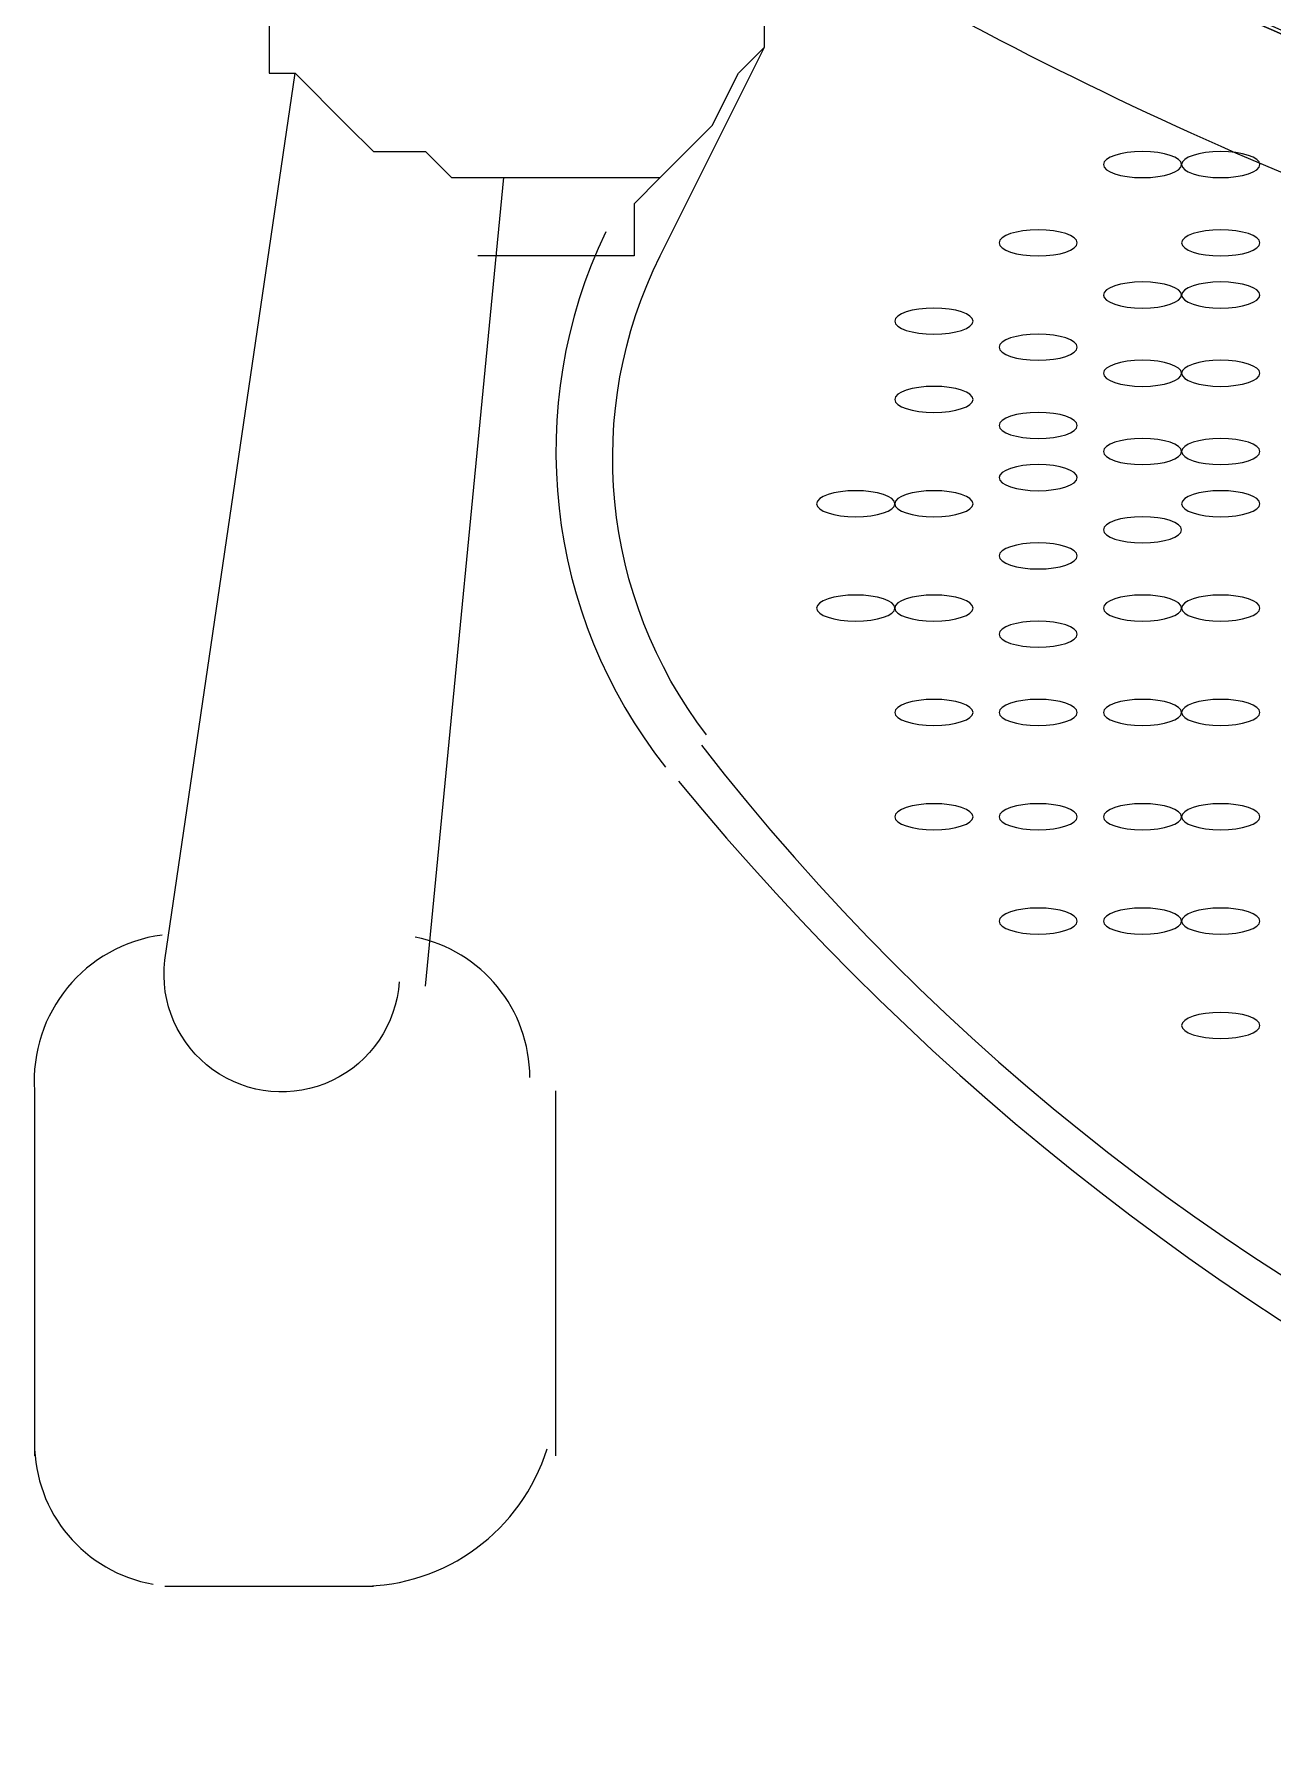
# Model space of a CAD drawing. Header units: metres. Extents: x 29 to 86.9, y -23.2 to 39.7.
# Drawn here: x 79.6631 to 79.7793, y -17.0552 to -16.895 of the extents above; entities that cross this region are included whole.
import ezdxf

# ---------------------------------------------------------------- set-up
doc = ezdxf.new("R2010")
doc.units = ezdxf.units.M
doc.header["$LTSCALE"] = 100
doc.layers.get('0').update_dxf_attribs({"color": 254})
doc.layers.add('Arqui', color=8, linetype='Continuous', lineweight=0)

# ---------------------------------------------------------------- blocks, each defined once
blk = doc.blocks.new('A$C9582355f')
at = {"layer": 'Arqui'}
for points in [[(50.74521796711753, 6.31461718255423, 0.2302038230520356), (50.77132951603761, 6.2821006316899, 0.06904268617298095), (50.85969019346959, 6.248874245426123, -0.06904268617298095), (50.77112014822154, 6.281661377473938, 0.06904268617298095), (50.85969019346959, 6.248874245426123)], [(50.73315482501351, 6.312533947106203, 0.2305320559274254), (50.76558428806158, 6.271294185602073, 0.06904277544362585), (50.85706136911762, 6.236932160521974, 0.03702395519656283), (50.91897217332559, 6.231233301121847)], [(50.74347425431739, 6.203284617482041, -0.2864121761134959), (50.73913473276554, 6.24817671139408), (50.7489171327656, 6.267741511393979)], [(50.71465042349001, 6.180136240687261, -1.027903157925084), (50.69266833276555, 6.182145511394083), (50.7048963327656, 6.265295911393878)], [(50.74301206037359, 6.202296008138092, 0.2538010257356901), (50.93202715296553, 6.119312373602042, 0.2538010257352928), (51.12166220515752, 6.202296008138092)], [(50.7408677827496, 6.198947223601863, 0.2278580694967716), (50.93380057980556, 6.108792184993945, 0.2278580694966489), (51.1262520827816, 6.198947223601863)], [(50.69241496860553, 6.184509868562145, 0.3954395344211266), (50.68044033276561, 6.169917511394033), (50.68044033276561, 6.135679111393983)]]:
    blk.add_lwpolyline(points, format="xyb", dxfattribs=at)
for points in [[(50.70245073276561, 6.27018711139408), (50.70245073276561, 6.267741511393979), (50.70245073276561, 6.265295911393878), (50.7048963327656, 6.265295911393878), (50.70978753276557, 6.260404711394131), (50.71223313276556, 6.25795911139403), (50.71467873276555, 6.25795911139403), (50.71712433276554, 6.25795911139403), (50.71956993276552, 6.255513511393929), (50.72201553276551, 6.255513511393929), (50.72446113276561, 6.255513511393929), (50.72935233276559, 6.255513511393929), (50.73424353276556, 6.255513511393929), (50.73913473276554, 6.255513511393929), (50.74158033276552, 6.25795911139403), (50.74402593276562, 6.260404711394131), (50.74647153276561, 6.265295911393878), (50.7489171327656, 6.267741511393979), (50.7489171327656, 6.27018711139408)], [(50.71712433276554, 6.179699911393982), (50.72446113276561, 6.255513511393929)], [(50.73913473276554, 6.255513511393929), (50.73668913276555, 6.253067911393828), (50.73668913276555, 6.250622311394181), (50.73668913276555, 6.24817671139408), (50.73179793276557, 6.24817671139408), (50.7269067327656, 6.24817671139408), (50.72201553276551, 6.24817671139408)], [(50.72935233276559, 6.135679111393983), (50.72935233276559, 6.169917511394033)], [(50.69266833276555, 6.123451111393933), (50.71223313276556, 6.123451111393933)]]:
    blk.add_lwpolyline(points, dxfattribs=at)
for centre, radius, start, end in [((50.77704150402616, 6.229834697629485), 0.04768917459687182, 154.4128100541844, 218.3422815541106), ((50.7134559473098, 6.171140313812884), 0.01345078545571731, 359.9999896965091, 78.42598258363097), ((50.69389115100586, 6.136901914025202), 0.01345081824032261, 180.0000112079156, 260.1231991219418), ((50.71101032332814, 6.141793115788005), 0.01834200439405341, 270.0000294803014, 342.6965617064122)]:
    blk.add_arc(centre, radius, start, end, dxfattribs=at)
for points in [[(50.78437833276558, 6.25795911139403), (50.78235232435753, 6.25795911139403), (50.78070993276555, 6.257411639378006), (50.78070993276555, 6.256736311393979)], [(50.78804673276562, 6.256736311393979), (50.78804673276562, 6.257411639378006), (50.78640434117352, 6.25795911139403), (50.78437833276558, 6.25795911139403)], [(50.79171513276555, 6.25795911139403), (50.78968912435761, 6.25795911139403), (50.78804673276562, 6.257411639378006), (50.78804673276562, 6.256736311393979)], [(50.79538353276558, 6.256736311393979), (50.79538353276558, 6.257411639378006), (50.7937411411736, 6.25795911139403), (50.79171513276555, 6.25795911139403)], [(50.78070993276555, 6.256736311393979), (50.78070993276555, 6.256060983409952), (50.78235232435753, 6.255513511393929), (50.78437833276558, 6.255513511393929)], [(50.78437833276558, 6.255513511393929), (50.78640434117352, 6.255513511393929), (50.78804673276562, 6.256060983409952), (50.78804673276562, 6.256736311393979)], [(50.78804673276562, 6.256736311393979), (50.78804673276562, 6.256060983409952), (50.78968912435761, 6.255513511393929), (50.79171513276555, 6.255513511393929)], [(50.79171513276555, 6.255513511393929), (50.7937411411736, 6.255513511393929), (50.79538353276558, 6.256060983409952), (50.79538353276558, 6.256736311393979)], [(50.77459593276552, 6.250622311394181), (50.77256992435758, 6.250622311394181), (50.7709275327656, 6.250074839378158), (50.7709275327656, 6.249399511394131)], [(50.77826433276556, 6.249399511394131), (50.77826433276556, 6.250074839378158), (50.77662194117357, 6.250622311394181), (50.77459593276552, 6.250622311394181)], [(50.79171513276555, 6.250622311394181), (50.78968912435761, 6.250622311394181), (50.78804673276562, 6.250074839378158), (50.78804673276562, 6.249399511394131)], [(50.79538353276558, 6.249399511394131), (50.79538353276558, 6.250074839378158), (50.7937411411736, 6.250622311394181), (50.79171513276555, 6.250622311394181)], [(50.7709275327656, 6.249399511394131), (50.7709275327656, 6.248724183410104), (50.77256992435758, 6.24817671139408), (50.77459593276552, 6.24817671139408)], [(50.77459593276552, 6.24817671139408), (50.77662194117357, 6.24817671139408), (50.77826433276556, 6.248724183410104), (50.77826433276556, 6.249399511394131)], [(50.78804673276562, 6.249399511394131), (50.78804673276562, 6.248724183410104), (50.78968912435761, 6.24817671139408), (50.79171513276555, 6.24817671139408)], [(50.79171513276555, 6.24817671139408), (50.7937411411736, 6.24817671139408), (50.79538353276558, 6.248724183410104), (50.79538353276558, 6.249399511394131)], [(50.78437833276558, 6.24573111139398), (50.78235232435753, 6.24573111139398), (50.78070993276555, 6.245183639377956), (50.78070993276555, 6.244508311393929)], [(50.78804673276562, 6.244508311393929), (50.78804673276562, 6.245183639377956), (50.78640434117352, 6.24573111139398), (50.78437833276558, 6.24573111139398)], [(50.79171513276555, 6.24573111139398), (50.78968912435761, 6.24573111139398), (50.78804673276562, 6.245183639377956), (50.78804673276562, 6.244508311393929)], [(50.79538353276558, 6.244508311393929), (50.79538353276558, 6.245183639377956), (50.7937411411736, 6.24573111139398), (50.79171513276555, 6.24573111139398)], [(50.78070993276555, 6.244508311393929), (50.78070993276555, 6.243832983409902), (50.78235232435753, 6.243285511393879), (50.78437833276558, 6.243285511393879)], [(50.78437833276558, 6.243285511393879), (50.78640434117352, 6.243285511393879), (50.78804673276562, 6.243832983409902), (50.78804673276562, 6.244508311393929)], [(50.78804673276562, 6.244508311393929), (50.78804673276562, 6.243832983409902), (50.78968912435761, 6.243285511393879), (50.79171513276555, 6.243285511393879)], [(50.79171513276555, 6.243285511393879), (50.7937411411736, 6.243285511393879), (50.79538353276558, 6.243832983409902), (50.79538353276558, 6.244508311393929)], [(50.76481353276557, 6.243285511393879), (50.76278752435752, 6.243285511393879), (50.76114513276553, 6.242738039377855), (50.76114513276553, 6.242062711393828)], [(50.76848193276561, 6.242062711393828), (50.76848193276561, 6.242738039377855), (50.76683954117362, 6.243285511393879), (50.76481353276557, 6.243285511393879)], [(50.76114513276553, 6.242062711393828), (50.76114513276553, 6.241387383409801), (50.76278752435752, 6.240839911394232), (50.76481353276557, 6.240839911394232)], [(50.76481353276557, 6.240839911394232), (50.76683954117362, 6.240839911394232), (50.76848193276561, 6.241387383409801), (50.76848193276561, 6.242062711393828)], [(50.77459593276552, 6.240839911394232), (50.77256992435758, 6.240839911394232), (50.7709275327656, 6.240292439378209), (50.7709275327656, 6.239617111394182)], [(50.7709275327656, 6.239617111394182), (50.7709275327656, 6.238941783410155), (50.77256992435758, 6.238394311394131), (50.77459593276552, 6.238394311394131)], [(50.77826433276556, 6.239617111394182), (50.77826433276556, 6.240292439378209), (50.77662194117357, 6.240839911394232), (50.77459593276552, 6.240839911394232)], [(50.77459593276552, 6.238394311394131), (50.77662194117357, 6.238394311394131), (50.77826433276556, 6.238941783410155), (50.77826433276556, 6.239617111394182)], [(50.78437833276558, 6.238394311394131), (50.78235232435753, 6.238394311394131), (50.78070993276555, 6.237846839378108), (50.78070993276555, 6.237171511394081)], [(50.78804673276562, 6.237171511394081), (50.78804673276562, 6.237846839378108), (50.78640434117352, 6.238394311394131), (50.78437833276558, 6.238394311394131)], [(50.79171513276555, 6.238394311394131), (50.78968912435761, 6.238394311394131), (50.78804673276562, 6.237846839378108), (50.78804673276562, 6.237171511394081)], [(50.79538353276558, 6.237171511394081), (50.79538353276558, 6.237846839378108), (50.7937411411736, 6.238394311394131), (50.79171513276555, 6.238394311394131)], [(50.78070993276555, 6.237171511394081), (50.78070993276555, 6.236496183410054), (50.78235232435753, 6.23594871139403), (50.78437833276558, 6.23594871139403)], [(50.78437833276558, 6.23594871139403), (50.78640434117352, 6.23594871139403), (50.78804673276562, 6.236496183410054), (50.78804673276562, 6.237171511394081)], [(50.78804673276562, 6.237171511394081), (50.78804673276562, 6.236496183410054), (50.78968912435761, 6.23594871139403), (50.79171513276555, 6.23594871139403)], [(50.79171513276555, 6.23594871139403), (50.7937411411736, 6.23594871139403), (50.79538353276558, 6.236496183410054), (50.79538353276558, 6.237171511394081)], [(50.76481353276557, 6.23594871139403), (50.76278752435752, 6.23594871139403), (50.76114513276553, 6.235401239378007), (50.76114513276553, 6.23472591139398)], [(50.76114513276553, 6.23472591139398), (50.76114513276553, 6.234050583409953), (50.76278752435752, 6.233503111393929), (50.76481353276557, 6.233503111393929)], [(50.76848193276561, 6.23472591139398), (50.76848193276561, 6.235401239378007), (50.76683954117362, 6.23594871139403), (50.76481353276557, 6.23594871139403)], [(50.76481353276557, 6.233503111393929), (50.76683954117362, 6.233503111393929), (50.76848193276561, 6.234050583409953), (50.76848193276561, 6.23472591139398)], [(50.77459593276552, 6.233503111393929), (50.77256992435758, 6.233503111393929), (50.7709275327656, 6.232955639377906), (50.7709275327656, 6.232280311393879)], [(50.77826433276556, 6.232280311393879), (50.77826433276556, 6.232955639377906), (50.77662194117357, 6.233503111393929), (50.77459593276552, 6.233503111393929)], [(50.7709275327656, 6.232280311393879), (50.7709275327656, 6.231604983409852), (50.77256992435758, 6.231057511393828), (50.77459593276552, 6.231057511393828)], [(50.77459593276552, 6.231057511393828), (50.77662194117357, 6.231057511393828), (50.77826433276556, 6.231604983409852), (50.77826433276556, 6.232280311393879)], [(50.78437833276558, 6.231057511393828), (50.78235232435753, 6.231057511393828), (50.78070993276555, 6.230510039377805), (50.78070993276555, 6.229834711394233)], [(50.78070993276555, 6.229834711394233), (50.78070993276555, 6.229159383410206), (50.78235232435753, 6.228611911394182), (50.78437833276558, 6.228611911394182)], [(50.78804673276562, 6.229834711394233), (50.78804673276562, 6.230510039377805), (50.78640434117352, 6.231057511393828), (50.78437833276558, 6.231057511393828)], [(50.78437833276558, 6.228611911394182), (50.78640434117352, 6.228611911394182), (50.78804673276562, 6.229159383410206), (50.78804673276562, 6.229834711394233)], [(50.79171513276555, 6.231057511393828), (50.78968912435761, 6.231057511393828), (50.78804673276562, 6.230510039377805), (50.78804673276562, 6.229834711394233)], [(50.78804673276562, 6.229834711394233), (50.78804673276562, 6.229159383410206), (50.78968912435761, 6.228611911394182), (50.79171513276555, 6.228611911394182)], [(50.79538353276558, 6.229834711394233), (50.79538353276558, 6.230510039377805), (50.7937411411736, 6.231057511393828), (50.79171513276555, 6.231057511393828)], [(50.79171513276555, 6.228611911394182), (50.7937411411736, 6.228611911394182), (50.79538353276558, 6.229159383410206), (50.79538353276558, 6.229834711394233)], [(50.77459593276552, 6.228611911394182), (50.77256992435758, 6.228611911394182), (50.7709275327656, 6.228064439378159), (50.7709275327656, 6.227389111394132)], [(50.77826433276556, 6.227389111394132), (50.77826433276556, 6.228064439378159), (50.77662194117357, 6.228611911394182), (50.77459593276552, 6.228611911394182)], [(50.7709275327656, 6.227389111394132), (50.7709275327656, 6.226713783410105), (50.77256992435758, 6.226166311394081), (50.77459593276552, 6.226166311394081)], [(50.77459593276552, 6.226166311394081), (50.77662194117357, 6.226166311394081), (50.77826433276556, 6.226713783410105), (50.77826433276556, 6.227389111394132)], [(50.75747673276561, 6.226166311394081), (50.75545072435756, 6.226166311394081), (50.75380833276557, 6.225618839378058), (50.75380833276557, 6.224943511394031)], [(50.75380833276557, 6.224943511394031), (50.75380833276557, 6.224268183410004), (50.75545072435756, 6.22372071139398), (50.75747673276561, 6.22372071139398)], [(50.76114513276553, 6.224943511394031), (50.76114513276553, 6.225618839378058), (50.75950274117355, 6.226166311394081), (50.75747673276561, 6.226166311394081)], [(50.75747673276561, 6.22372071139398), (50.75950274117355, 6.22372071139398), (50.76114513276553, 6.224268183410004), (50.76114513276553, 6.224943511394031)], [(50.76481353276557, 6.226166311394081), (50.76278752435752, 6.226166311394081), (50.76114513276553, 6.225618839378058), (50.76114513276553, 6.224943511394031)], [(50.76114513276553, 6.224943511394031), (50.76114513276553, 6.224268183410004), (50.76278752435752, 6.22372071139398), (50.76481353276557, 6.22372071139398)], [(50.76848193276561, 6.224943511394031), (50.76848193276561, 6.225618839378058), (50.76683954117362, 6.226166311394081), (50.76481353276557, 6.226166311394081)], [(50.76481353276557, 6.22372071139398), (50.76683954117362, 6.22372071139398), (50.76848193276561, 6.224268183410004), (50.76848193276561, 6.224943511394031)], [(50.79171513276555, 6.226166311394081), (50.78968912435761, 6.226166311394081), (50.78804673276562, 6.225618839378058), (50.78804673276562, 6.224943511394031)], [(50.78804673276562, 6.224943511394031), (50.78804673276562, 6.224268183410004), (50.78968912435761, 6.22372071139398), (50.79171513276555, 6.22372071139398)], [(50.79538353276558, 6.224943511394031), (50.79538353276558, 6.225618839378058), (50.7937411411736, 6.226166311394081), (50.79171513276555, 6.226166311394081)], [(50.79171513276555, 6.22372071139398), (50.7937411411736, 6.22372071139398), (50.79538353276558, 6.224268183410004), (50.79538353276558, 6.224943511394031)], [(50.78437833276558, 6.22372071139398), (50.78235232435753, 6.22372071139398), (50.78070993276555, 6.223173239377957), (50.78070993276555, 6.22249791139393)], [(50.78804673276562, 6.22249791139393), (50.78804673276562, 6.223173239377957), (50.78640434117352, 6.22372071139398), (50.78437833276558, 6.22372071139398)], [(50.78070993276555, 6.22249791139393), (50.78070993276555, 6.221822583409903), (50.78235232435753, 6.221275111393879), (50.78437833276558, 6.221275111393879)], [(50.78437833276558, 6.221275111393879), (50.78640434117352, 6.221275111393879), (50.78804673276562, 6.221822583409903), (50.78804673276562, 6.22249791139393)], [(50.77459593276552, 6.221275111393879), (50.77256992435758, 6.221275111393879), (50.7709275327656, 6.220727639377856), (50.7709275327656, 6.220052311393829)], [(50.77826433276556, 6.220052311393829), (50.77826433276556, 6.220727639377856), (50.77662194117357, 6.221275111393879), (50.77459593276552, 6.221275111393879)], [(50.7709275327656, 6.220052311393829), (50.7709275327656, 6.219376983409802), (50.77256992435758, 6.218829511394233), (50.77459593276552, 6.218829511394233)], [(50.77459593276552, 6.218829511394233), (50.77662194117357, 6.218829511394233), (50.77826433276556, 6.219376983409802), (50.77826433276556, 6.220052311393829)], [(50.75747673276561, 6.216383911394132), (50.75545072435756, 6.216383911394132), (50.75380833276557, 6.215836439378108), (50.75380833276557, 6.215161111394082)], [(50.76114513276553, 6.215161111394082), (50.76114513276553, 6.215836439378108), (50.75950274117355, 6.216383911394132), (50.75747673276561, 6.216383911394132)], [(50.76481353276557, 6.216383911394132), (50.76278752435752, 6.216383911394132), (50.76114513276553, 6.215836439378108), (50.76114513276553, 6.215161111394082)], [(50.76848193276561, 6.215161111394082), (50.76848193276561, 6.215836439378108), (50.76683954117362, 6.216383911394132), (50.76481353276557, 6.216383911394132)], [(50.78437833276558, 6.216383911394132), (50.78235232435753, 6.216383911394132), (50.78070993276555, 6.215836439378108), (50.78070993276555, 6.215161111394082)], [(50.78804673276562, 6.215161111394082), (50.78804673276562, 6.215836439378108), (50.78640434117352, 6.216383911394132), (50.78437833276558, 6.216383911394132)], [(50.79171513276555, 6.216383911394132), (50.78968912435761, 6.216383911394132), (50.78804673276562, 6.215836439378108), (50.78804673276562, 6.215161111394082)], [(50.79538353276558, 6.215161111394082), (50.79538353276558, 6.215836439378108), (50.7937411411736, 6.216383911394132), (50.79171513276555, 6.216383911394132)], [(50.75380833276557, 6.215161111394082), (50.75380833276557, 6.214485783410055), (50.75545072435756, 6.213938311394031), (50.75747673276561, 6.213938311394031)], [(50.75747673276561, 6.213938311394031), (50.75950274117355, 6.213938311394031), (50.76114513276553, 6.214485783410055), (50.76114513276553, 6.215161111394082)], [(50.76114513276553, 6.215161111394082), (50.76114513276553, 6.214485783410055), (50.76278752435752, 6.213938311394031), (50.76481353276557, 6.213938311394031)], [(50.76481353276557, 6.213938311394031), (50.76683954117362, 6.213938311394031), (50.76848193276561, 6.214485783410055), (50.76848193276561, 6.215161111394082)], [(50.77459593276552, 6.213938311394031), (50.77256992435758, 6.213938311394031), (50.7709275327656, 6.213390839378008), (50.7709275327656, 6.212715511393981)], [(50.77826433276556, 6.212715511393981), (50.77826433276556, 6.213390839378008), (50.77662194117357, 6.213938311394031), (50.77459593276552, 6.213938311394031)], [(50.78070993276555, 6.215161111394082), (50.78070993276555, 6.214485783410055), (50.78235232435753, 6.213938311394031), (50.78437833276558, 6.213938311394031)], [(50.78437833276558, 6.213938311394031), (50.78640434117352, 6.213938311394031), (50.78804673276562, 6.214485783410055), (50.78804673276562, 6.215161111394082)], [(50.78804673276562, 6.215161111394082), (50.78804673276562, 6.214485783410055), (50.78968912435761, 6.213938311394031), (50.79171513276555, 6.213938311394031)], [(50.79171513276555, 6.213938311394031), (50.7937411411736, 6.213938311394031), (50.79538353276558, 6.214485783410055), (50.79538353276558, 6.215161111394082)], [(50.7709275327656, 6.212715511393981), (50.7709275327656, 6.212040183409954), (50.77256992435758, 6.21149271139393), (50.77459593276552, 6.21149271139393)], [(50.77459593276552, 6.21149271139393), (50.77662194117357, 6.21149271139393), (50.77826433276556, 6.212040183409954), (50.77826433276556, 6.212715511393981)], [(50.76481353276557, 6.206601511394183), (50.76278752435752, 6.206601511394183), (50.76114513276553, 6.206054039378159), (50.76114513276553, 6.205378711394133)], [(50.76848193276561, 6.205378711394133), (50.76848193276561, 6.206054039378159), (50.76683954117362, 6.206601511394183), (50.76481353276557, 6.206601511394183)], [(50.77459593276552, 6.206601511394183), (50.77256992435758, 6.206601511394183), (50.7709275327656, 6.206054039378159), (50.7709275327656, 6.205378711394133)], [(50.77826433276556, 6.205378711394133), (50.77826433276556, 6.206054039378159), (50.77662194117357, 6.206601511394183), (50.77459593276552, 6.206601511394183)], [(50.78437833276558, 6.206601511394183), (50.78235232435753, 6.206601511394183), (50.78070993276555, 6.206054039378159), (50.78070993276555, 6.205378711394133)], [(50.78804673276562, 6.205378711394133), (50.78804673276562, 6.206054039378159), (50.78640434117352, 6.206601511394183), (50.78437833276558, 6.206601511394183)], [(50.79171513276555, 6.206601511394183), (50.78968912435761, 6.206601511394183), (50.78804673276562, 6.206054039378159), (50.78804673276562, 6.205378711394133)], [(50.79538353276558, 6.205378711394133), (50.79538353276558, 6.206054039378159), (50.7937411411736, 6.206601511394183), (50.79171513276555, 6.206601511394183)], [(50.76114513276553, 6.205378711394133), (50.76114513276553, 6.204703383410106), (50.76278752435752, 6.204155911394082), (50.76481353276557, 6.204155911394082)], [(50.76481353276557, 6.204155911394082), (50.76683954117362, 6.204155911394082), (50.76848193276561, 6.204703383410106), (50.76848193276561, 6.205378711394133)], [(50.7709275327656, 6.205378711394133), (50.7709275327656, 6.204703383410106), (50.77256992435758, 6.204155911394082), (50.77459593276552, 6.204155911394082)], [(50.77459593276552, 6.204155911394082), (50.77662194117357, 6.204155911394082), (50.77826433276556, 6.204703383410106), (50.77826433276556, 6.205378711394133)], [(50.78070993276555, 6.205378711394133), (50.78070993276555, 6.204703383410106), (50.78235232435753, 6.204155911394082), (50.78437833276558, 6.204155911394082)], [(50.78437833276558, 6.204155911394082), (50.78640434117352, 6.204155911394082), (50.78804673276562, 6.204703383410106), (50.78804673276562, 6.205378711394133)], [(50.78804673276562, 6.205378711394133), (50.78804673276562, 6.204703383410106), (50.78968912435761, 6.204155911394082), (50.79171513276555, 6.204155911394082)], [(50.79171513276555, 6.204155911394082), (50.7937411411736, 6.204155911394082), (50.79538353276558, 6.204703383410106), (50.79538353276558, 6.205378711394133)], [(50.76481353276557, 6.196819111394234), (50.76278752435752, 6.196819111394234), (50.76114513276553, 6.19627163937821), (50.76114513276553, 6.195596311394183)], [(50.76848193276561, 6.195596311394183), (50.76848193276561, 6.19627163937821), (50.76683954117362, 6.196819111394234), (50.76481353276557, 6.196819111394234)], [(50.77459593276552, 6.196819111394234), (50.77256992435758, 6.196819111394234), (50.7709275327656, 6.19627163937821), (50.7709275327656, 6.195596311394183)], [(50.77826433276556, 6.195596311394183), (50.77826433276556, 6.19627163937821), (50.77662194117357, 6.196819111394234), (50.77459593276552, 6.196819111394234)], [(50.78437833276558, 6.196819111394234), (50.78235232435753, 6.196819111394234), (50.78070993276555, 6.19627163937821), (50.78070993276555, 6.195596311394183)], [(50.78804673276562, 6.195596311394183), (50.78804673276562, 6.19627163937821), (50.78640434117352, 6.196819111394234), (50.78437833276558, 6.196819111394234)], [(50.79171513276555, 6.196819111394234), (50.78968912435761, 6.196819111394234), (50.78804673276562, 6.19627163937821), (50.78804673276562, 6.195596311394183)], [(50.79538353276558, 6.195596311394183), (50.79538353276558, 6.19627163937821), (50.7937411411736, 6.196819111394234), (50.79171513276555, 6.196819111394234)], [(50.76114513276553, 6.195596311394183), (50.76114513276553, 6.194920983410157), (50.76278752435752, 6.194373511394133), (50.76481353276557, 6.194373511394133)], [(50.76481353276557, 6.194373511394133), (50.76683954117362, 6.194373511394133), (50.76848193276561, 6.194920983410157), (50.76848193276561, 6.195596311394183)], [(50.7709275327656, 6.195596311394183), (50.7709275327656, 6.194920983410157), (50.77256992435758, 6.194373511394133), (50.77459593276552, 6.194373511394133)], [(50.77459593276552, 6.194373511394133), (50.77662194117357, 6.194373511394133), (50.77826433276556, 6.194920983410157), (50.77826433276556, 6.195596311394183)], [(50.78070993276555, 6.195596311394183), (50.78070993276555, 6.194920983410157), (50.78235232435753, 6.194373511394133), (50.78437833276558, 6.194373511394133)], [(50.78437833276558, 6.194373511394133), (50.78640434117352, 6.194373511394133), (50.78804673276562, 6.194920983410157), (50.78804673276562, 6.195596311394183)], [(50.78804673276562, 6.195596311394183), (50.78804673276562, 6.194920983410157), (50.78968912435761, 6.194373511394133), (50.79171513276555, 6.194373511394133)], [(50.79171513276555, 6.194373511394133), (50.7937411411736, 6.194373511394133), (50.79538353276558, 6.194920983410157), (50.79538353276558, 6.195596311394183)], [(50.77459593276552, 6.18703671139383), (50.77256992435758, 6.18703671139383), (50.7709275327656, 6.186489239377806), (50.7709275327656, 6.185813911394234)], [(50.77826433276556, 6.185813911394234), (50.77826433276556, 6.186489239377806), (50.77662194117357, 6.18703671139383), (50.77459593276552, 6.18703671139383)], [(50.78437833276558, 6.18703671139383), (50.78235232435753, 6.18703671139383), (50.78070993276555, 6.186489239377806), (50.78070993276555, 6.185813911394234)], [(50.78804673276562, 6.185813911394234), (50.78804673276562, 6.186489239377806), (50.78640434117352, 6.18703671139383), (50.78437833276558, 6.18703671139383)], [(50.79171513276555, 6.18703671139383), (50.78968912435761, 6.18703671139383), (50.78804673276562, 6.186489239377806), (50.78804673276562, 6.185813911394234)], [(50.79538353276558, 6.185813911394234), (50.79538353276558, 6.186489239377806), (50.7937411411736, 6.18703671139383), (50.79171513276555, 6.18703671139383)], [(50.7709275327656, 6.185813911394234), (50.7709275327656, 6.185138583410208), (50.77256992435758, 6.184591111394184), (50.77459593276552, 6.184591111394184)], [(50.77459593276552, 6.184591111394184), (50.77662194117357, 6.184591111394184), (50.77826433276556, 6.185138583410208), (50.77826433276556, 6.185813911394234)], [(50.78070993276555, 6.185813911394234), (50.78070993276555, 6.185138583410208), (50.78235232435753, 6.184591111394184), (50.78437833276558, 6.184591111394184)], [(50.78437833276558, 6.184591111394184), (50.78640434117352, 6.184591111394184), (50.78804673276562, 6.185138583410208), (50.78804673276562, 6.185813911394234)], [(50.78804673276562, 6.185813911394234), (50.78804673276562, 6.185138583410208), (50.78968912435761, 6.184591111394184), (50.79171513276555, 6.184591111394184)], [(50.79171513276555, 6.184591111394184), (50.7937411411736, 6.184591111394184), (50.79538353276558, 6.185138583410208), (50.79538353276558, 6.185813911394234)], [(50.79171513276555, 6.177254311393881), (50.78968912435761, 6.177254311393881), (50.78804673276562, 6.176706839377857), (50.78804673276562, 6.17603151139383)], [(50.79538353276558, 6.17603151139383), (50.79538353276558, 6.176706839377857), (50.7937411411736, 6.177254311393881), (50.79171513276555, 6.177254311393881)], [(50.78804673276562, 6.17603151139383), (50.78804673276562, 6.175356183409804), (50.78968912435761, 6.174808711394235), (50.79171513276555, 6.174808711394235)], [(50.79171513276555, 6.174808711394235), (50.7937411411736, 6.174808711394235), (50.79538353276558, 6.175356183409804), (50.79538353276558, 6.17603151139383)]]:
    blk.add_open_spline(points, degree=3, dxfattribs=at)

msp = doc.modelspace()

# ---------------------------------------------------------------- block references
msp.add_blockref('A$C9582355f', (28.98266172889876, -23.16396569870889))

doc.saveas('drawing.dxf')
